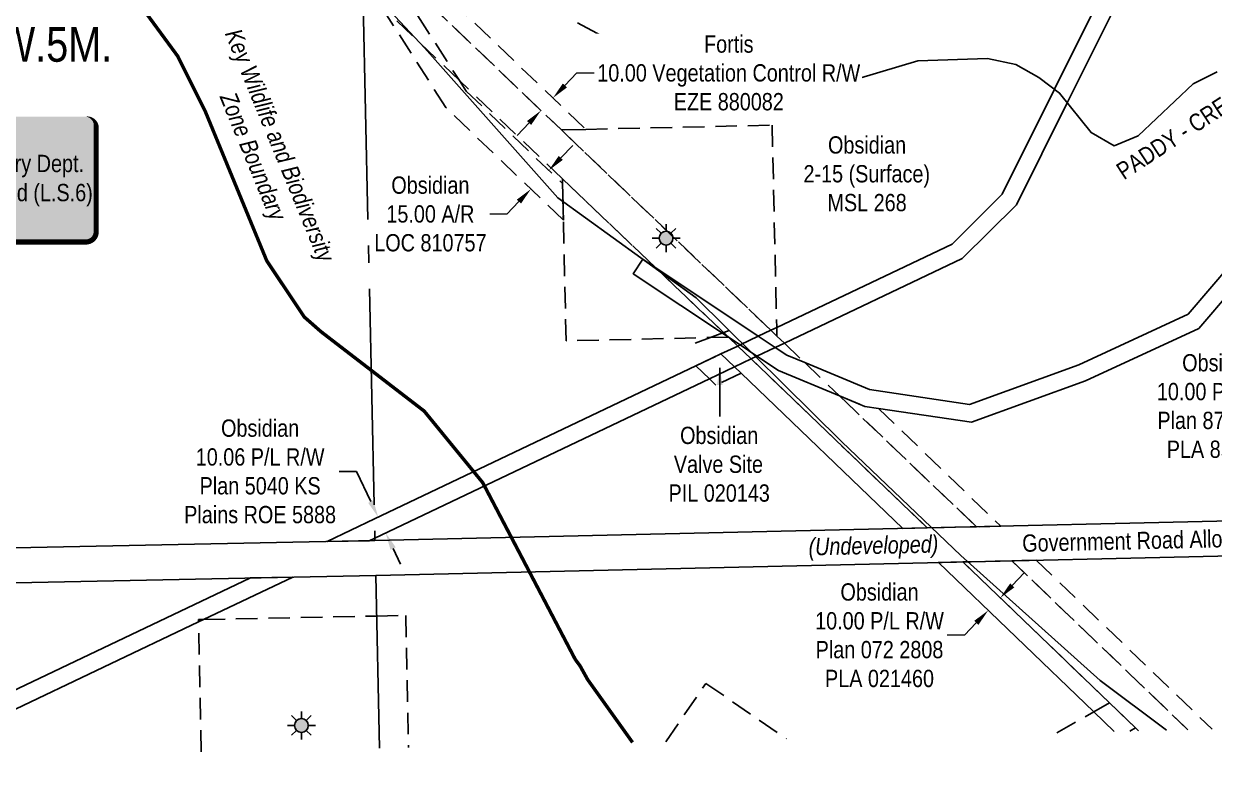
# Model space of a CAD drawing. Extents: x 606346 to 609617, y 5888289 to 5891073.
# Drawn here: x 608240 to 608929, y 5888317 to 5888744 of the extents above; entities that cross this region are included whole.
import ezdxf
from ezdxf.enums import TextEntityAlignment as Align

# ---------------------------------------------------------------- set-up
doc = ezdxf.new("R2010")
doc.units = 0
doc.header["$LTSCALE"] = 5
doc.header["$PDSIZE"] = 0.5
for name, pattern in [('DASHDOT2', [12.7, 6.35, -3.175, 0, -3.175]), ('foc-ACCESSROAD', [3.75, 2.5, -1.25]), ('foc-FLOWLINE', [3.75, 2.5, -1.25]), ('foc-QUARTERLINE', [33, 25, -3, 2, -3])]:
    doc.linetypes.add(name, pattern=pattern)
doc.layers.get('Defpoints').update_dxf_attribs({"color": 9})
for name, color, linetype in [('AS-POWER', 104, 'foc-POWER'), ('AS-WILDLIFE', 131, 'DASHDOT2'), ('C-AR', 13, 'foc-ACCESSROAD'), ('C-RW', 13, 'Continuous'), ('C-SYMBOL', 7, 'Continuous'), ('C-WS', 13, 'foc-ACCESSROAD'), ('C-WS-S', 13, 'Continuous'), ('F-EZE', 190, 'foc-FLOWLINE'), ('F-RW', 190, 'Continuous'), ('F-WS', 190, 'foc-ACCESSROAD'), ('F-WS-S', 190, 'Continuous'), ('L-ROAD-T', 7, 'Continuous'), ('L-SEC', 7, 'Continuous'), ('L-SECQ', 8, 'foc-QUARTERLINE'), ('T-WATER', 160, 'Continuous'), ('T-WATER-T', 170, 'Continuous')]:
    doc.layers.add(name, color=color, linetype=linetype)
for name, color, linetype, lineweight in [('C-AR-T', 13, 'Continuous', 9), ('C-RW-T', 13, 'Continuous', 9), ('C-WS-T', 13, 'Continuous', 9), ('F-EZE-T', 190, 'Continuous', 9), ('T-TEXT', 48, 'Continuous', 18)]:
    doc.layers.add(name, color=color, linetype=linetype, lineweight=lineweight)
doc.styles.add('175L', font='ARIALN.TTF', dxfattribs={"height": 20})
doc.styles.add('240', font='ARIALN.TTF', dxfattribs={"height": 30})
doc.styles.add('80', font='ARIALN.TTF', dxfattribs={"height": 10})
doc.styles.add('80CG', font='ARIALN.TTF', dxfattribs={"height": 10})
doc.styles.add('80L', font='ARIALN.TTF', dxfattribs={"height": 10})
doc.styles.add('80LS', font='ARIALNI.TTF', dxfattribs={"height": 10})
doc.styles.add('foc-LtypeFont', font='ARIALN.TTF', dxfattribs={"height": 7.35})
doc.linetypes.add('foc-POWER', pattern='A,6,-1,["P",foc-LtypeFont,S=0.2,R=0,X=-0.625,Y=-0.75],-1.24,4', length=12.24)
doc.dimstyles.new('Compass 5 000', dxfattribs={"dimscale": 5, "dimtxt": 9, "dimasz": 2, "dimexe": 0.2, "dimexo": 0.0625, "dimgap": 0.5, "dimtad": 0, "dimtih": 1, "dimtoh": 1, "dimzin": 0, "dimdsep": 46, "dimtxsty": '80CG', "dimcen": 0.1, "dimse1": 1, "dimse2": 1, "dimclrd": 256, "dimclrt": 256, "dimaunit": 1, "dimadec": 4, "dimazin": 0, "dimtfac": 0.06, "dimtofl": 0, "dimtmove": 0, "dimatfit": 1, "dimfxl": 0.2, "dimtolj": 1, "dimtzin": 0, "dimlwd": -1, "dimarcsym": 0})

# ---------------------------------------------------------------- blocks, each defined once
blk = doc.blocks.new('*U365')
h = blk.add_hatch(color=255)
edge = h.paths.add_edge_path()
edge.add_line((-134, -37), (134, -37))
edge.add_arc((134, -31), 6, 270, 360)
edge.add_line((140, -31), (140, 29.5))
edge.add_arc((134, 29.5), 6, 0, 90)
edge.add_line((134, 35.5), (-134, 35.5))
edge.add_arc((-134, 29.5), 6, 90, 180)
edge.add_line((-140, 29.5), (-140, -31))
edge.add_arc((-134, -31), 6, 180, 270)
at = {"color": 44, "flags": 128}
blk.add_lwpolyline([(-134, -37, 3, 3, 0), (134, -37, 3, 3, 0.414214), (140, -31, 3, 3, 0), (140, 29.5, 3, 0, 0.414214), (134, 35.5, 0, 0, 0), (-134, 35.5, 0, 0, 0.414214), (-140, 29.5, 0, 0, 0), (-140, -31, 0, 3, 0.414214)], format="xyseb", close=True, dxfattribs=at)
at = {"color": 44, "style": '80'}
blk.add_attdef('ENTER_TEXT_001', (-35.99, -5), '', height=10, dxfattribs=at)
blk = doc.blocks.new('*D367')
at = {"layer": 'Defpoints', "color": 0, "transparency": 16777216}
for p in [(608519.05, 5888727.16), (608512.14, 5888719.93), (608546.65, 5888700.78)]:
    blk.add_point(p, dxfattribs=at)
at = {"layer": 'F-EZE-T', "transparency": 16777216}
for p, q in [((608553.56, 5888708.01), (608560.47, 5888715.24)), ((608560.47, 5888715.24), (608570.47, 5888715.24)), ((608532.83, 5888686.32), (608525.92, 5888679.09))]:
    blk.add_line(p, q, dxfattribs=at)
for points in [[(608552.36, 5888709.16), (608554.77, 5888706.86), (608546.65, 5888700.78)], [(608531.63, 5888687.47), (608534.04, 5888685.17), (608539.74, 5888693.55)]]:
    blk.add_solid(points, dxfattribs=at)
at = {"layer": 'F-EZE-T', "transparency": 16777216, "insert": (608648.4, 5888715.24), "char_height": 10, "attachment_point": 5, "style": '80CG', "bg_fill": 3, "box_fill_scale": 1.1, "bg_fill_color": 256, "bg_fill_true_color": 13158600, "bg_fill_transparency": 0}
blk.add_mtext('\\A1;Fortis\\P10.00 Vegetation Control R/W\\PEZE 880082', dxfattribs=at)
blk = doc.blocks.new('*D369')
at = {"layer": 'C-AR-T', "transparency": 16777216}
for p, q in [((608551.2, 5888666.14), (608558.12, 5888673.36)), ((608526.97, 5888640.88), (608520.05, 5888633.66)), ((608520.05, 5888633.66), (608510.05, 5888633.66))]:
    blk.add_line(p, q, dxfattribs=at)
for points in [[(608550, 5888667.3), (608552.41, 5888664.99), (608544.28, 5888658.93)], [(608525.77, 5888642.03), (608528.18, 5888639.72), (608533.89, 5888648.09)]]:
    blk.add_solid(points, dxfattribs=at)
at = {"layer": 'Defpoints', "color": 0, "transparency": 16777216}
for p in [(608528.24, 5888674.3), (608517.86, 5888663.47), (608533.89, 5888648.09)]:
    blk.add_point(p, dxfattribs=at)
at = {"layer": 'C-AR-T', "transparency": 16777216, "insert": (608475.75, 5888633.66), "char_height": 10, "width": 513.8174, "attachment_point": 5, "style": '80CG'}
blk.add_mtext('\\A1;Obsidian\\P15.00 A/R\\PLOC 810757', dxfattribs=at)
blk = doc.blocks.new('*D376')
at = {"layer": 'C-RW-T', "transparency": 16777216}
for p, q in [((608982.37, 5888523.72), (608972.43, 5888522.6)), ((609012.2, 5888527.07), (609022.14, 5888528.19))]:
    blk.add_line(p, q, dxfattribs=at)
for points in [[(608982.18, 5888525.38), (608982.55, 5888522.07), (608992.3, 5888524.84)], [(609012.02, 5888528.73), (609012.39, 5888525.42), (609002.26, 5888525.96)]]:
    blk.add_solid(points, dxfattribs=at)
at = {"layer": 'Defpoints', "color": 0, "transparency": 16777216}
for p in [(609000.32, 5888543.28), (608990.36, 5888542.16), (608992.3, 5888524.84)]:
    blk.add_point(p, dxfattribs=at)
at = {"layer": 'C-RW-T', "transparency": 16777216, "insert": (608933.34, 5888522.6), "char_height": 10, "attachment_point": 5, "style": '80CG'}
blk.add_mtext('\\A1;Obsidian\\P10.00 P/L R/W\\PPlan 872 0325\\PPLA 850200', dxfattribs=at)
blk = doc.blocks.new('*D379')
at = {"layer": 'Defpoints', "color": 0, "transparency": 16777216}
for p in [(608875.53, 5888866.69), (608885.61, 5888866.92), (608886.63, 5888822.95)]:
    blk.add_point(p, dxfattribs=at)
at = {"layer": 'F-RW', "transparency": 16777216}
for p, q in [((608866.55, 5888822.49), (608856.55, 5888822.26)), ((608896.63, 5888823.19), (608906.62, 5888823.42))]:
    blk.add_line(p, q, dxfattribs=at)
for points in [[(608866.51, 5888824.15), (608866.59, 5888820.82), (608876.55, 5888822.72)], [(608896.59, 5888824.85), (608896.67, 5888821.52), (608886.63, 5888822.95)]]:
    blk.add_solid(points, dxfattribs=at)
at = {"layer": 'F-RW', "transparency": 16777216, "insert": (608952.36, 5888823.42), "char_height": 10, "attachment_point": 5, "style": '80CG'}
blk.add_mtext('\\A1;Obsidian\\P10.06 P/L R/W\\PPlan 5040 KS\\PPlains ROE 5888', dxfattribs=at)
blk = doc.blocks.new('*D380')
at = {"layer": 'C-RW-T', "transparency": 16777216}
for p, q in [((608812.41, 5888418.91), (608819.33, 5888426.13)), ((608791.62, 5888397.27), (608784.7, 5888390.05)), ((608784.7, 5888390.05), (608774.7, 5888390.05))]:
    blk.add_line(p, q, dxfattribs=at)
for points in [[(608811.21, 5888420.07), (608813.61, 5888417.76), (608805.48, 5888411.7)], [(608790.42, 5888398.42), (608792.83, 5888396.11), (608798.55, 5888404.48)]]:
    blk.add_solid(points, dxfattribs=at)
at = {"layer": 'Defpoints', "color": 0, "transparency": 16777216}
for p in [(608810.13, 5888407.24), (608798.55, 5888404.48), (608803.2, 5888400.02)]:
    blk.add_point(p, dxfattribs=at)
at = {"layer": 'C-RW-T', "transparency": 16777216, "insert": (608735.61, 5888390.05), "char_height": 10, "attachment_point": 5, "style": '80CG'}
blk.add_mtext('\\A1;Obsidian\\P10.00 P/L R/W\\PPlan 072 2808\\PPLA 021460', dxfattribs=at)
blk = doc.blocks.new('GAS')
h = blk.add_hatch(color=255)
h.dxf.hatch_style = 1
edge = h.paths.add_edge_path()
edge.add_arc((0, 0), 0.9, 0, 360)
for p, q in [((0, 0.81), (0, 1.62)), ((-0.81, 0), (-1.62, 0)), ((-0.57, 0.57), (-1.14, 1.14)), ((0.57, 0.57), (1.14, 1.14)), ((1.62, 0), (0.81, 0)), ((-0.57, -0.57), (-1.14, -1.14)), ((0, -0.81), (0, -1.62)), ((1.14, -1.14), (0.57, -0.57))]:
    blk.add_line(p, q)
blk.add_circle((0, 0), 0.8)
blk = doc.blocks.new('*D495')
at = {"layer": 'Defpoints', "color": 0, "transparency": 16777216}
for p in [(608454.44, 5888462.57), (608445.56, 5888458.35), (608458.76, 5888453.5)]:
    blk.add_point(p, dxfattribs=at)
at = {"layer": 'F-RW', "transparency": 16777216}
for p, q in [((608432.97, 5888484.8), (608422.97, 5888484.8)), ((608441.26, 5888467.38), (608432.97, 5888484.8)), ((608454.18, 5888440.24), (608458.48, 5888431.21))]:
    blk.add_line(p, q, dxfattribs=at)
for points in [[(608442.77, 5888468.09), (608439.76, 5888466.66), (608445.56, 5888458.35)], [(608455.68, 5888440.96), (608452.67, 5888439.52), (608449.88, 5888449.27)]]:
    blk.add_solid(points, dxfattribs=at)
at = {"layer": 'F-RW', "transparency": 16777216, "insert": (608377.23, 5888484.8), "char_height": 10, "attachment_point": 5, "style": '80CG'}
blk.add_mtext('\\A1;Obsidian\\P10.06 P/L R/W\\PPlan 5040 KS\\PPlains ROE 5888', dxfattribs=at)

msp = doc.modelspace()

# ---------------------------------------------------------------- linework, layer by layer
at = {"layer": 'AS-POWER', "flags": 128}
for points in [[(608242.952, 5888982.296), (608257.006, 5888961.834), (608320.465, 5888885.883), (608387.376, 5888820.736), (608472.384, 5888729.788), (608549.401, 5888643.039), (608629.487, 5888585.17), (608713.827, 5888501.952), (608782.648, 5888436.12), (608863.226, 5888363.965), (608901.665, 5888335.201)], [(608648.591, 5888566.32), (608628.925, 5888559.062)]]:
    msp.add_lwpolyline(points, dxfattribs=at)
at = {"layer": 'AS-WILDLIFE', "const_width": 2, "flags": 128}
msp.add_lwpolyline([(608592.716, 5888328.103), (608566.724, 5888364.492), (608562.393, 5888372.3), (608559.514, 5888376.215), (608559.514, 5888376.215), (608506.037, 5888478.309), (608472.162, 5888519.711), (608412.501, 5888565.604), (608402.761, 5888574.156), (608381.084, 5888606.598), (608345.353, 5888693.372), (608329.611, 5888724.857), (608218.206, 5888876.773), (608206.459, 5888897.64), (608199.396, 5888925.44), (608188.813, 5889025.982), (608188.263, 5889168.743), (608195.875, 5889207.011), (608217.552, 5889239.453), (608299.594, 5889321.495), (608332.037, 5889343.172), (608372.66, 5889350.316), (608370.128, 5889243.311), (609332.466, 5889241.81)], dxfattribs=at)
at = {"layer": 'C-AR'}
msp.add_lwpolyline([(608285.335, 5888945.948), (608291.175, 5888937.057), (608311.382, 5888906.293), (608436.119, 5888785.61), (608458.414, 5888764.038), (608492.512, 5888710.911), (608496.43, 5888704.808), (608552.222, 5888651.313), (608552.706, 5888630.056), (608484.759, 5888695.205), (608446.751, 5888754.542), (608436.595, 5888764.243), (608299.168, 5888897.227), (608270.519, 5888941.938), (608271.54, 5888941.96), (608285.415, 5888942.271), (608285.335, 5888945.948)], close=True, dxfattribs=at)
msp.add_lwpolyline([(608885.548, 5888334.831), (608883.731, 5888336.574), (608868.665, 5888351.035), (608783.817, 5888432.504), (608803.748, 5888432.961), (608812.219, 5888433.156), (608913.958, 5888335.484)], dxfattribs=at)
at = {"layer": 'C-RW'}
for points in [[(608959.358, 5888613.004), (608920.357, 5888567.468), (608854.854, 5888537.14), (608788.791, 5888513.277), (608735.009, 5888521.223), (608727.12, 5888522.389), (608712.497, 5888528.459), (608677.215, 5888543.108), (608664.689, 5888551.451), (608654.895, 5888557.974), (608648.152, 5888562.467), (608593.083, 5888599.142), (608598.662, 5888607.519), (608606.158, 5888602.526), (608665.495, 5888563.006), (608675.29, 5888556.484), (608681.98, 5888552.028), (608692.321, 5888547.735), (608729.827, 5888532.165), (608787.756, 5888523.604), (608851.023, 5888546.458), (608914.138, 5888575.681), (608951.827, 5888619.684)], [(608871.438, 5888334.507), (608859.592, 5888345.87), (608769.703, 5888432.179), (608783.817, 5888432.504), (608868.665, 5888351.035), (608883.731, 5888336.574), (608885.548, 5888334.831)]]:
    msp.add_lwpolyline(points, dxfattribs=at)
msp.add_lwpolyline([(608763.281, 5888452.145), (608749.197, 5888451.822), (608655.479, 5888541.632), (608651.684, 5888545.269), (608643.892, 5888552.74), (608653.546, 5888557.334), (608661.341, 5888549.862), (608763.281, 5888452.145)], close=True, dxfattribs=at)
at = {"layer": 'C-WS'}
for points in [[(608791.723, 5888452.798), (608763.281, 5888452.145), (608661.341, 5888549.862), (608653.546, 5888557.334), (608648.152, 5888562.467), (608606.158, 5888602.526), (608552.16, 5888654.023), (608492.512, 5888710.911), (608446.751, 5888754.542), (608436.595, 5888764.243), (608436.119, 5888785.61), (608435.961, 5888792.721), (608551.517, 5888682.292), (608672.744, 5888566.448), (608676.243, 5888563.102), (608680.553, 5888558.983), (608692.321, 5888547.735), (608712.497, 5888528.459), (608791.723, 5888452.798)], [(608676.135, 5888568.065), (608676.243, 5888563.102), (608672.744, 5888566.448), (608551.517, 5888682.292), (608565.663, 5888682.615), (608673.472, 5888685.069), (608676.135, 5888568.065)], [(608606.158, 5888602.526), (608648.152, 5888562.467), (608554.294, 5888560.339), (608552.706, 5888630.056), (608552.222, 5888651.313), (608552.16, 5888654.023), (608606.158, 5888602.526)], [(608655.479, 5888541.632), (608640.983, 5888534.737), (608637.19, 5888538.374), (608629.397, 5888545.843), (608643.892, 5888552.74), (608651.684, 5888545.269), (608655.479, 5888541.632)]]:
    msp.add_lwpolyline(points, close=True, dxfattribs=at)
for points in [[(608611.973, 5888328.546), (608635.166, 5888362.254), (608681.825, 5888330.15)], [(608838.221, 5888333.744), (608859.592, 5888345.87), (608868.665, 5888351.035), (608883.731, 5888336.574), (608880.465, 5888334.714)]]:
    msp.add_lwpolyline(points, dxfattribs=at)
at = {"layer": 'F-EZE'}
for points in [[(608565.663, 5888682.616), (608551.517, 5888682.293), (608435.961, 5888792.721), (608311.382, 5888906.293), (608271.54, 5888941.96), (608285.415, 5888942.271), (608291.175, 5888937.057), (608435.66, 5888806.265), (608447.213, 5888795.807), (608565.663, 5888682.616)], [(608735.009, 5888521.223), (608805.776, 5888453.122), (608791.723, 5888452.799), (608712.496, 5888528.46), (608727.12, 5888522.389), (608735.009, 5888521.223)]]:
    msp.add_lwpolyline(points, close=True, dxfattribs=at)
msp.add_lwpolyline([(608913.958, 5888335.484), (608812.219, 5888433.156), (608817.866, 5888433.285), (608826.338, 5888433.48), (608928.069, 5888335.808)], dxfattribs=at)
at = {"layer": 'F-RW'}
for points in [[(608887.513, 5888784.887), (608844.258, 5888698.028), (608814.878, 5888639.037), (608783.454, 5888607.922), (608680.553, 5888558.983), (608675.29, 5888556.484), (608664.689, 5888551.451), (608661.341, 5888549.862), (608651.684, 5888545.269), (608637.19, 5888538.374), (608443.666, 5888446.315), (608440.409, 5888444.752), (608415.983, 5888444.253), (608443.421, 5888457.326), (608629.397, 5888545.843), (608643.892, 5888552.74), (608653.546, 5888557.334), (608654.895, 5888557.974), (608665.495, 5888563.006), (608672.744, 5888566.448), (608676.135, 5888568.065), (608777.618, 5888616.275), (608806.664, 5888645.082), (608836.91, 5888705.851), (608877.384, 5888787.158)], [(608152.077, 5888318.753), (608371.605, 5888423.235), (608396.095, 5888423.734), (608344.523, 5888399.188), (608341.564, 5888397.779), (608176.537, 5888319.251)]]:
    msp.add_lwpolyline(points, dxfattribs=at)
at = {"layer": 'F-WS'}
msp.add_lwpolyline([(608343.087, 5888322.639), (608341.564, 5888397.779), (608341.537, 5888399.126), (608344.523, 5888399.188), (608444.67, 5888401.217), (608461.512, 5888401.558), (608463.062, 5888325.124)], dxfattribs=at)
at = {"layer": 'L-SEC', "flags": 128}
for points in [[(609250.017, 5888463.345), (608443.698, 5888444.819)], [(608443.698, 5888444.819), (607637.677, 5888428.421)], [(607638.122, 5888408.317), (608444.146, 5888424.716), (609250.471, 5888443.242)]]:
    msp.add_lwpolyline(points, dxfattribs=at)
at = {"layer": 'L-SECQ', "flags": 128}
for points in [[(608425.783, 5889250.311), (608443.698, 5888444.819)], [(608444.146, 5888424.716), (608446.374, 5888324.741)]]:
    msp.add_lwpolyline(points, dxfattribs=at)
at = {"layer": 'T-WATER'}
msp.add_lwpolyline([(608560.931, 5888744.24), (608641.577, 5888701.286), (608658.195, 5888697.416), (608676.989, 5888698.21), (608757.806, 5888722.187), (608798.006, 5888723.642), (608814.44, 5888720.184), (608827.798, 5888712.696), (608839.757, 5888703.646), (608858.004, 5888680.756), (608871.364, 5888673.092), (608885.208, 5888678.964), (608917.034, 5888708.932), (608930.916, 5888715.993)], dxfattribs=at)

# ---------------------------------------------------------------- block references
ref = msp.add_blockref('*U365', (608142.344, 5888654.511), dxfattribs=dict(xscale=1.000401861427734, yscale=1.000401861427734, zscale=1.000401861427734))
ref.add_attrib('ENTER_TEXT_001', 'CSL980050', (608112.09, 5888674.782), dxfattribs={"color": 44, "height": 10.004, "style": '80'})
ref.add_attrib('ENTER_TEXT_002', 'CLR090045 Rocky Mountain House - Forestry Dept.', (608009.75, 5888657.931), dxfattribs={"color": 44, "height": 10.00402, "style": '80'})
ref.add_attrib('ENTER_TEXT_003', 'FMA0900046 Weyerhaeuser Company Limited (L.S.6)', (608003.981, 5888641.08), dxfattribs={"color": 44, "height": 10.00402, "style": '80'})
ref.add_attrib('ENTER_TEXT_004', 'TPA 2058 CLARENCE W LAYDEN', (608052.892, 5888624.229), dxfattribs={"color": 44, "height": 10.00402, "style": '80'})
at = {"layer": 'C-WS-S', "color": 6, "xscale": 5, "yscale": 5, "zscale": 5}
msp.add_blockref('GAS', (608612.104, 5888619.695), dxfattribs=at)
at = {"layer": 'F-WS-S', "color": 6, "xscale": 5, "yscale": 5, "zscale": 5}
msp.add_blockref('GAS', (608401.105, 5888337.917), dxfattribs=at)

# ---------------------------------------------------------------- texts
at = {"layer": 'AS-WILDLIFE', "insert": (608379.58, 5888669.668), "char_height": 10, "attachment_point": 5, "rotation": 292.380278, "style": '240'}
msp.add_mtext_dynamic_manual_height_columns('{\\fArial Narrow|b0|i1|c0|p34;Key Wildlife and Biodiversity\\PZone Boundary}', width=144.69754, gutter_width=45, heights=[0], dxfattribs=at)
at = {"layer": 'C-SYMBOL', "color": 3, "style": '175L'}
msp.add_text('S.W.1/4 Sec. 15-48-10-W.5M.', height=20, dxfattribs=at).set_placement((608138.855, 5888715.754), align=Align.BOTTOM_CENTER)
at = {"layer": 'C-WS-T', "char_height": 10, "width": 76.42453, "attachment_point": 1, "style": '80L'}
for s, insert in [('\\pi16.29549;Obsidian\\P\\pi2.11063;2-15 (Surface)\\P\\pi15.97147;MSL 268', (608689.514, 5888678.636)), ('\\pi16.29549;Obsidian\\P\\pi12.69726;Valve Site\\P\\pi9.62086;PIL 020143', (608603.925, 5888510.672))]:
    msp.add_mtext(s, dxfattribs=dict(at, insert=insert))
at = {"layer": 'L-ROAD-T', "style": '80L'}
msp.add_text('Government Road Allowance', height=10, rotation=1.329003, dxfattribs=at).set_placement((608892.643, 5888445.021), align=Align.MIDDLE_CENTER)
at = {"layer": 'T-TEXT', "style": '80LS'}
msp.add_text('(Undeveloped)', height=10, rotation=1.329003, dxfattribs=at).set_placement((608732.081, 5888442.081), align=Align.MIDDLE_CENTER)
at = {"layer": 'T-WATER-T', "insert": (608871.14, 5888661.209), "char_height": 10, "width": 89.17913, "attachment_point": 1, "rotation": 33.265554, "style": '80L'}
msp.add_mtext('\\pi0.48997;PADDY - CREEK', dxfattribs=at)

# ---------------------------------------------------------------- dimensions: what is measured, and where the dimension line sits
at = {"layer": 'C-AR-T'}
dim = msp.add_linear_dim(base=(608533.894, 5888648.093), p1=(608528.245, 5888674.303), p2=(608517.858, 5888663.469), angle=226.204518, text='Obsidian\\P15.00 A/R\\PLOC 810757', dimstyle='Compass 5 000', dxfattribs=at)
dim.commit()
dim.dimension.update_dxf_attribs({"geometry": '*D369', "text_midpoint": (608475.752, 5888633.657), "dimtype": 161})
at = {"layer": 'C-RW-T'}
for base, p1, p2, angle, text, picture, middle in [((608992.304, 5888524.838), (609000.317, 5888543.28), (608990.357, 5888542.16), 186.412199, 'Obsidian\\P10.00 P/L R/W\\PPlan 872 0325\\PPLA 850200', '*D376', (608933.343, 5888522.605)), ((608798.55, 5888404.481), (608810.128, 5888407.241), (608803.195, 5888400.021), 226.163591, 'Obsidian\\P10.00 P/L R/W\\PPlan 072 2808\\PPLA 021460', '*D380', (608735.612, 5888390.055))]:
    dim = msp.add_linear_dim(base=base, p1=p1, p2=p2, angle=angle, text=text, dimstyle='Compass 5 000', dxfattribs=at)
    dim.commit()
    dim.dimension.update_dxf_attribs({"geometry": picture, "text_midpoint": middle, "dimtype": 161})
at = {"layer": 'F-RW'}
dim = msp.add_linear_dim(base=(608886.63, 5888822.954), p1=(608875.527, 5888866.687), p2=(608885.609, 5888866.921), angle=1.329433, text='Obsidian\\P10.06 P/L R/W\\PPlan 5040 KS\\PPlains ROE 5888', dimstyle='Compass 5 000', dxfattribs=at)
dim.commit()
dim.dimension.update_dxf_attribs({"geometry": '*D379', "text_midpoint": (608952.364, 5888823.418), "dimtype": 161})
at = {"layer": 'F-RW', "color": 6}
dim = msp.add_linear_dim(base=(608445.562, 5888458.346), p1=(608458.762, 5888453.496), p2=(608454.442, 5888462.572), angle=115.452441, text='Obsidian\\P10.06 P/L R/W\\PPlan 5040 KS\\PPlains ROE 5888', dimstyle='Compass 5 000', dxfattribs=at)
dim.commit()
dim.dimension.update_dxf_attribs({"geometry": '*D495', "text_midpoint": (608377.23, 5888484.802), "dimtype": 161})

# ---------------------------------------------------------------- leaders
at = {"layer": 'C-WS-T', "path_type": 1}
msp.add_leader([(608643.128, 5888544.737), (608643.279, 5888516.52)], dimstyle='Compass 5 000', override={"dimgap": 0.5, "dimtad": 0}, dxfattribs=at)

# ---------------------------------------------------------------- next in the draw order: dimensions: what is measured, and where the dimension line sits
at = {"layer": 'F-EZE-T'}
dim = msp.add_linear_dim(base=(608546.654, 5888700.781), p1=(608512.136, 5888719.926), p2=(608519.049, 5888727.16), angle=46.300762, text='Fortis\\P10.00 Vegetation Control R/W\\PEZE 880082', dimstyle='Compass 5 000', override={"dimtfill": 1}, dxfattribs=at)
dim.commit()
dim.dimension.update_dxf_attribs({"geometry": '*D367', "text_midpoint": (608648.405, 5888715.241), "dimtype": 161})

doc.saveas('drawing.dxf')
